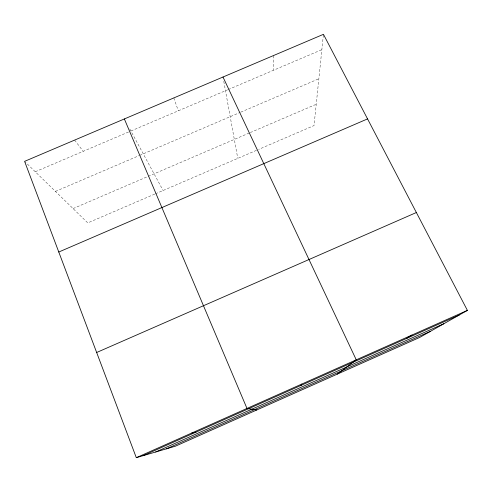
<?xml version="1.0" encoding="UTF-8"?>
<svg xmlns="http://www.w3.org/2000/svg" width="492" height="492" viewBox="0 0 492 492"><rect width="100%" height="100%" fill="white"/><g stroke="black" fill="none" stroke-linecap="round" stroke-linejoin="round"><path stroke-width="0.37" stroke-dasharray="2.46 1.84" d="M323.367 35.055L314.025 125.577L258.608 149.414M154.746 194.088L87.779 222.894L25.135 161.874M155.441 193.793L257.913 149.709M73.08 208.577L249.628 132.846M250.323 132.551L316.227 104.279M55.448 191.4L139.021 155.669M139.728 155.367L240.071 112.465M240.773 112.164L318.859 78.775M35.264 171.739L128.787 131.905M130.89 131.007L227.581 89.827M228.282 89.526L321.86 49.667M74.624 140.091L83.21 151.321M129.802 128.996L163.098 190.496M173.817 97.926L178.313 110.811M223.774 81.346L237.765 158.381M273.361 55.608L273.804 70.135"/><path stroke-width="0.74" d="M300.999 385.427L301.793 384.061M337.395 374.08L356.257 359.83L222.993 77.023M406.263 338.588L412.007 335.027M467.4 310.384L419.664 337.457L175.41 446.195L136.309 457.677L24.6 161.358L323.447 34.323L467.4 310.384L136.309 457.677M143.067 455.697L459.19 315.04M155.675 451.994L443.821 323.754M166.511 448.809L430.574 331.27M96.66 352.493L416.367 212.519M58.782 252.021L367.549 118.904M191.825 432.985L196.031 432.13M256.781 409.971L246.984 408.446L124.359 118.947"/></g></svg>
